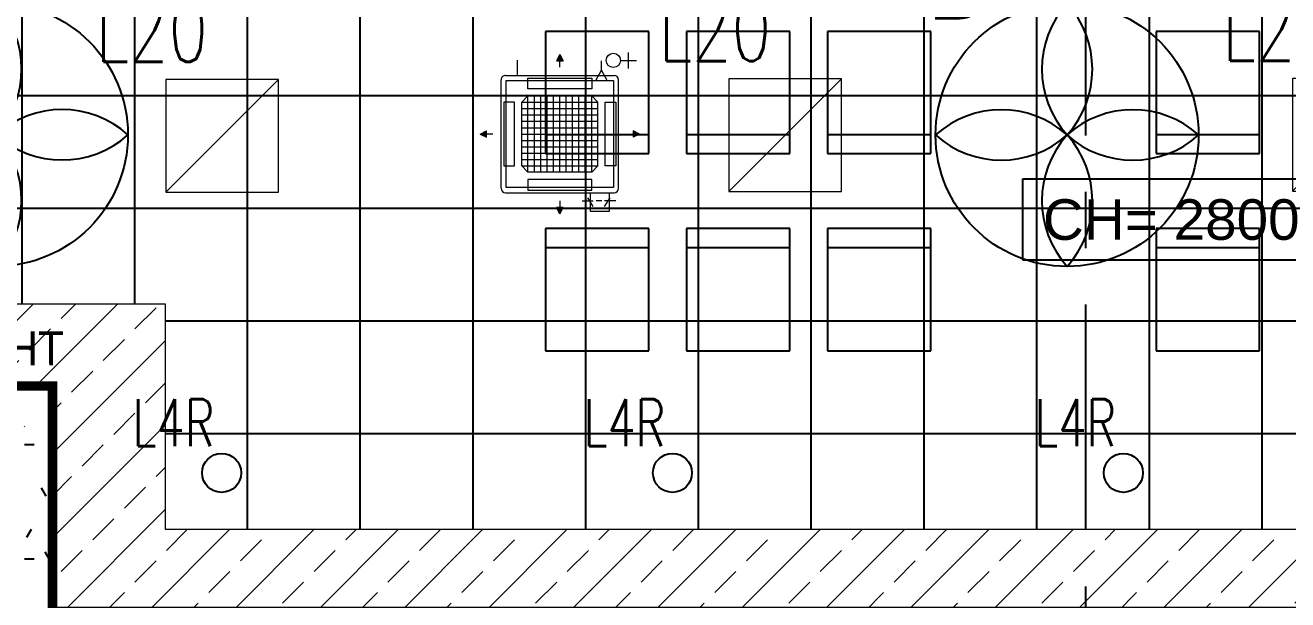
# Model space of a CAD drawing. Header units: millimetres. Extents: x -92759 to 184353, y -15225 to 86714.
# Drawn here: x 59656 to 66376, y 18328 to 21386 of the extents above; entities that cross this region are included whole.
import ezdxf

# ---------------------------------------------------------------- set-up
doc = ezdxf.new("R2010")
doc.units = ezdxf.units.MM
doc.linetypes.add('HIDDEN', pattern=[0.375, 0.25, -0.125])
doc.linetypes.add('IDA - Grid Line', pattern=[2100, 1200, -300, 300, -300])
for name, color, linetype in [('0-1', 9, 'Continuous'), ('A-_WALL----_H-1', 9, 'Continuous'), ('A-_WALLPRTN_E', 8, 'Continuous'), ('A-PATT-CONC', 8, 'Continuous'), ('E-_LIGT----_E-', 3, 'Continuous'), ('E-FAN----E', 1, 'Continuous'), ('E-legend', 1, 'Continuous'), ('E-LIGHT----E', 1, 'Continuous'), ('HF Text', 7, 'Continuous'), ('M-_SANIFIXR_E', 9, 'Continuous'), ('M-ACMV_FCU', 5, 'Continuous'), ('PDF_M-_ACON----_E-N', 7, 'Continuous')]:
    doc.layers.add(name, color=color, linetype=linetype)
for name, color, linetype, lineweight in [('A--', 134, '500-1-RP', 25), ('HFI 9MM FPB', 94, 'Continuous', 5), ('M-ACMV_CDP', 190, 'DRAIN_PIPE', 25), ('M-ACMV_FCU-1', 86, 'Continuous', 9), ('M-ACMV_FCU-2', 86, 'Continuous', 9), ('M-ACMV_PWR', 1, 'REFRIGERANT', 25), ('M-ACMV_REF_PIPE', 134, '500-1-RP', 25), ('M-ACMV_VCD', 7, 'Continuous', 25)]:
    doc.layers.add(name, color=color, linetype=linetype, lineweight=lineweight)
doc.layers.add('A-_DETA----_E-6', color=7, linetype='Continuous', true_color=0x969696)
doc.layers.add('S-_ANOTGRID_E-1', color=9, linetype='IDA - Grid Line', true_color=0x808080)
doc.styles.add('Arial', font='arial.ttf')
doc.styles.add('Arial_4', font='arial.ttf', dxfattribs={"height": 1.8})
doc.styles.add('Simplex', font='simplex_.ttf', dxfattribs={"width": 0.7, "height": 450})
doc.styles.get("Standard").update_dxf_attribs({"font": 'arial.ttf'})
doc.linetypes.add('500-1-RP', pattern='A,0.75,-0.5,0.75,-0.5,0.75,-0.5,0.75,-1.7,["RP",Standard,S=1,R=0,X=-1,Y=-0.5],-1.7', length=7.9)
doc.linetypes.add('DRAIN_PIPE', pattern='A,0.5,-0.2,["D",Standard,S=0.1,R=0,X=-0.1,Y=-0.05],-0.25', length=0.95)
doc.linetypes.add('REFRIGERANT', pattern='A,15,-5.08,["R",Standard,S=2.54,R=0,X=-2.54,Y=-1.27],-5.08', length=25.16)
pattern_1 = [(0, (-11670.95, 40338.29), (609.6, 152.4), [50.292, -406.908, 50.292, -406.908, -2438.4]), (0, (-11670.95, 40338.29), (609.6, 152.4), [-914.4, 50.292, -864.108, 50.292, -406.908, -1066.8]), (0, (-11670.95, 40338.29), (609.6, 152.4), [-2286, 50.292, -254.508, 50.292, -711.708]), (120, (-11442.35, 40414.49), (-436.78227, 451.7291), [50.292, -406.908, 50.292, -406.908, -2438.4]), (120, (-11442.35, 40414.49), (-436.78227, 451.7291), [-914.4, 50.292, -864.108, 50.292, -406.908, -1066.8]), (120, (-11442.35, 40414.49), (-436.78227, 451.7291), [-2286, 50.292, -254.508, 50.292, -711.708]), (240, (-11366.15, 40719.29), (-172.81773, -604.1291), [50.292, -406.908, 50.292, -406.908, -2438.4]), (240, (-11366.15, 40719.29), (-172.81773, -604.1291), [-914.4, 50.292, -864.108, 50.292, -406.908, -1066.8]), (240, (-11366.15, 40719.29), (-172.81773, -604.1291), [-2286, 50.292, -254.508, 50.292, -711.708])]

# ---------------------------------------------------------------- blocks, each defined once
blk = doc.blocks.new('1599_FURN_RHH_BLK8 _NEW__2ND STY_dwg-10261561-BLK8_RHH_2ND STOREY PLAN')
at = {"layer": 'A-_DETA----_E-6'}
for p, q in [((-27324.8, -57987.6), (-27874.8, -57987.6)), ((-27874.8, -57987.6), (-27874.8, -58637.6)), ((-27324.8, -58637.6), (-27324.8, -57987.6)), ((-26574.8, -57987.6), (-27124.8, -57987.6)), ((-27124.8, -57987.6), (-27124.8, -58637.6)), ((-26574.8, -58637.6), (-26574.8, -57987.6)), ((-25824.8, -57987.6), (-26374.8, -57987.6)), ((-26374.8, -57987.6), (-26374.8, -58637.6)), ((-25824.8, -58637.6), (-25824.8, -57987.6)), ((-24074.8, -57987.6), (-24624.8, -57987.6)), ((-24624.8, -57987.6), (-24624.8, -58637.6)), ((-24074.8, -58637.6), (-24074.8, -57987.6)), ((-27324.8, -58537.6), (-27874.8, -58537.6)), ((-26574.8, -58537.6), (-27124.8, -58537.6)), ((-25824.8, -58537.6), (-26374.8, -58537.6)), ((-24074.8, -58537.6), (-24624.8, -58537.6)), ((-27874.8, -58637.6), (-27324.8, -58637.6)), ((-27124.8, -58637.6), (-26574.8, -58637.6)), ((-26374.8, -58637.6), (-25824.8, -58637.6)), ((-24624.8, -58637.6), (-24074.8, -58637.6)), ((-27874.8, -59037.6), (-27874.8, -59687.6)), ((-27324.8, -59037.6), (-27874.8, -59037.6)), ((-27324.8, -59687.6), (-27324.8, -59037.6)), ((-27124.8, -59037.6), (-27124.8, -59687.6)), ((-26574.8, -59037.6), (-27124.8, -59037.6)), ((-26574.8, -59687.6), (-26574.8, -59037.6)), ((-26374.8, -59037.6), (-26374.8, -59687.6)), ((-25824.8, -59037.6), (-26374.8, -59037.6)), ((-25824.8, -59687.6), (-25824.8, -59037.6)), ((-24624.8, -59037.6), (-24624.8, -59687.6)), ((-24074.8, -59037.6), (-24624.8, -59037.6)), ((-24074.8, -59687.6), (-24074.8, -59037.6)), ((-27874.8, -59137.6), (-27324.8, -59137.6)), ((-27124.8, -59137.6), (-26574.8, -59137.6)), ((-26374.8, -59137.6), (-25824.8, -59137.6)), ((-24624.8, -59137.6), (-24074.8, -59137.6)), ((-27874.8, -59687.6), (-27324.8, -59687.6)), ((-27124.8, -59687.6), (-26574.8, -59687.6)), ((-26374.8, -59687.6), (-25824.8, -59687.6)), ((-24624.8, -59687.6), (-24074.8, -59687.6))]:
    blk.add_line(p, q, dxfattribs=at)
blk = doc.blocks.new('A$C3019c3af')
at = {"layer": 'A-_WALL----_H-1'}
h = blk.add_hatch(dxfattribs=at)
h.set_pattern_fill('FP_8', color=256, style=0, pattern_type=2)
h.set_pattern_definition(pattern_1)
h.paths.add_polyline_path([(-27700, -13425), (-26175, -13425), (-26175, -13275), (-27700, -13275), (-27700, -13350)])
h.paths.add_polyline_path([(-22900, -13425), (-22900, -13275), (-24575, -13275), (-24575, -13425), (-23050, -13425)])
h = blk.add_hatch(dxfattribs=at)
h.set_pattern_fill('FP_8', color=256, style=0, pattern_type=2)
h.set_pattern_definition(pattern_1)
h.paths.add_polyline_path([(-22900, -18825), (-22900, -13425), (-23050, -13425), (-23050, -18825)])
at = {"layer": 'A-_DETA----_E-6'}
for p, q in [((-19725, -11387.5), (-20275, -11387.5)), ((-20275, -11387.5), (-20275, -12037.5)), ((-19725, -12037.5), (-19725, -11387.5)), ((-18975, -11387.5), (-19525, -11387.5)), ((-19525, -11387.5), (-19525, -12037.5)), ((-18975, -12037.5), (-18975, -11387.5)), ((-18225, -11387.5), (-18775, -11387.5)), ((-18775, -11387.5), (-18775, -12037.5)), ((-18225, -12037.5), (-18225, -11387.5)), ((-16475, -11387.5), (-17025, -11387.5)), ((-17025, -11387.5), (-17025, -12037.5)), ((-16475, -12037.5), (-16475, -11387.5)), ((-19725, -11937.5), (-20275, -11937.5)), ((-18975, -11937.5), (-19525, -11937.5)), ((-18225, -11937.5), (-18775, -11937.5)), ((-16475, -11937.5), (-17025, -11937.5)), ((-20275, -12037.5), (-19725, -12037.5)), ((-19525, -12037.5), (-18975, -12037.5)), ((-18775, -12037.5), (-18225, -12037.5)), ((-17025, -12037.5), (-16475, -12037.5)), ((-20275, -12437.5), (-20275, -13087.5)), ((-19725, -12437.5), (-20275, -12437.5)), ((-19725, -13087.5), (-19725, -12437.5)), ((-19525, -12437.5), (-19525, -13087.5)), ((-18975, -12437.5), (-19525, -12437.5)), ((-18975, -13087.5), (-18975, -12437.5)), ((-18775, -12437.5), (-18775, -13087.5)), ((-18225, -12437.5), (-18775, -12437.5)), ((-18225, -13087.5), (-18225, -12437.5)), ((-17025, -12437.5), (-17025, -13087.5)), ((-16475, -12437.5), (-17025, -12437.5)), ((-16475, -13087.5), (-16475, -12437.5)), ((-20275, -12537.5), (-19725, -12537.5)), ((-19525, -12537.5), (-18975, -12537.5)), ((-18775, -12537.5), (-18225, -12537.5)), ((-17025, -12537.5), (-16475, -12537.5)), ((-20275, -13087.5), (-19725, -13087.5)), ((-19525, -13087.5), (-18975, -13087.5)), ((-18775, -13087.5), (-18225, -13087.5)), ((-17025, -13087.5), (-16475, -13087.5))]:
    blk.add_line(p, q, dxfattribs=at)
at = {"layer": 'A-_WALLPRTN_E'}
for p, q in [((-22900, -13275), (-24575, -13275)), ((-22900, -14475), (-22900, -13275))]:
    blk.add_line(p, q, dxfattribs=at)
at = {"layer": 'S-_ANOTGRID_E-1'}
blk.add_line((-17400, -20341.4), (-17400, 52351.8), dxfattribs=at)
at = {"layer": 'M-_SANIFIXR_E'}
blk.add_blockref('1599_FURN_RHH_BLK8 _NEW__2ND STY_dwg-10261561-BLK8_RHH_2ND STOREY PLAN', (7599.8, 46600.1), dxfattribs=at)
blk = doc.blocks.new('RCP_B8L2')
at = {"layer": 'A-PATT-CONC'}
h = blk.add_hatch(dxfattribs=at)
h.set_pattern_fill('ANSI37', color=256, scale=189, angle=45)
h.set_pattern_definition([(90, (-397018.07, -198014.8), (-600.075, 0), []), (180, (-397018.07, -198014.8), (-6e-14, -600.075), [])])
h.paths.add_polyline_path([(-397018.6, -198014.8), (-397018.1, -200414.8), (-392218.1, -200414.8), (-392218.6, -201614.8), (-380218.1, -201614.8), (-380218.1, -196814.8), (-378418.6, -196814.8), (-378418.6, -194411.1), (-385018.1, -194411.1), (-385018.1, -198014.8)])
at = {"layer": 'HFI 9MM FPB'}
h = blk.add_hatch(dxfattribs=at)
h.set_pattern_fill('ANSI33', color=256, scale=50)
h.set_pattern_definition([(45, (-381589.02, -647239), (-224.5064, 224.5064), []), (45, (-381364.5, -647239), (-224.5064, 224.5064), [158.75, -79.375])])
h.paths.add_polyline_path([(-397618.1, -197577.3), (-385268.1, -197577.3), (-385268.1, -194177.3), (-378029.8, -194177.3), (-378029.8, -197377.3), (-379618.1, -197377.3), (-379618.1, -196977.3), (-380218.1, -196977.3), (-380218.1, -197577.3), (-379543.1, -197577.3), (-379543.1, -202052.3), (-392818.3, -202052.3), (-392818.1, -200852.3), (-397618.1, -200852.3)])
h.paths.add_polyline_path([(-397018.1, -198014.8), (-397018.1, -200414.8), (-392218.1, -200414.8), (-392218.1, -201614.8), (-380218.1, -201614.8), (-380218.1, -196814.8), (-378418.1, -196814.8), (-378418.1, -194414.8), (-384948.8, -194414.8), (-385018.1, -198014.8)], flags=16)
blk.add_lwpolyline([(-397018.1, -198014.8), (-397018.1, -200414.8), (-392218.1, -200414.8), (-392218.1, -201614.8), (-380218.1, -201614.8), (-380218.1, -196814.8), (-378418.1, -196814.8), (-378418.1, -194414.8), (-385018.1, -194414.8), (-385018.1, -198014.8), (-397018.1, -198014.8)], dxfattribs=at)
at = {"layer": 'HF Text', "insert": (-387546, -199858.5), "char_height": 215.85, "width": 1353.585, "attachment_point": 1, "style": 'Arial_4', "bg_fill": 16, "box_fill_scale": 1.5, "bg_fill_color": 256, "bg_fill_transparency": 0}
blk.add_mtext('CH= 2800', dxfattribs=at)
blk = doc.blocks.new('L20')
at = {"layer": 'E-LIGHT----E', "lineweight": 5}
blk.add_line((-300, -300), (300, 300), dxfattribs=at)
blk.add_lwpolyline([(-300, -300), (300, -300), (300, 300), (-300, 300)], close=True, dxfattribs=at)
at = {"layer": 'E-LIGHT----E', "lineweight": 5, "style": 'Simplex', "width": 0.7}
blk.add_text('L20', height=350, dxfattribs=at).set_placement((-673.7, 394.3))
blk = doc.blocks.new('DC FAN')
at = {"layer": 'E-FAN----E', "color": 1}
blk.add_circle((-15.2, 10.5), 700, dxfattribs=at)
for centre, start, end in [((373.9, 360.5), 138.02826, 221.97174), ((-404.3, 360.5), 318.02826, 41.97174), ((-365.2, -378.6), 48.02826, 131.97174), ((334.8, -378.6), 48.02826, 131.97174), ((-365.2, 399.6), 228.02826, 311.97174), ((373.9, -339.5), 138.02826, 221.97174), ((-404.3, -339.5), 318.02826, 41.97174), ((334.8, 399.6), 228.02826, 311.97174)]:
    blk.add_arc(centre, 523.4, start, end, dxfattribs=at)
at = {"layer": 'E-FAN----E', "color": 1, "style": 'Arial'}
blk.add_text('D', height=342.1, dxfattribs=at).set_placement((-757.5, 624.8))
blk = doc.blocks.new('A$C020d881d')
at = {"layer": 'E-legend', "lineweight": 25}
blk.add_circle((818.7, 172), 103.8, dxfattribs=at)
at = {"layer": 'E-legend', "lineweight": 25, "style": 'Simplex', "width": 0.7}
blk.add_text('L4R', height=250, dxfattribs=at).set_placement((345.2, 314.3))
blk = doc.blocks.new('EL_B8_L2_R4')
at = {"color": 6, "linetype": 'HIDDEN', "ltscale": 20, "const_width": 50}
blk.add_lwpolyline([(-15340, -53200), (-22950, -53200), (-22950, -56600), (-35300, -56600), (-35300, -59875), (-30500, -59875), (-30500, -61075), (-17225, -61075), (-17225, -56400), (-15340, -56400), (-15340, -53200)], dxfattribs=at)
at = {"layer": 'E-_LIGT----_E-', "ltscale": 0.5}
for p in [(-30418.7, -60509.5), (-28018.7, -60509.5), (-25618.7, -60509.5)]:
    blk.add_blockref('A$C020d881d', p, dxfattribs=at)
at = {"layer": 'E-FAN----E', "color": 1, "linetype": 'Continuous'}
for p in [(-30783.5, -58548.3), (-25084.3, -58549.4)]:
    blk.add_blockref('DC FAN', p, dxfattribs=at)
at = {"layer": 'E-legend', "color": 0}
for p in [(-29597.6, -58544.2), (-26599.8, -58539.6), (-23599.2, -58538.2)]:
    blk.add_blockref('L20', p, dxfattribs=at)
at = {"color": 6, "linetype": 'HIDDEN', "ltscale": 40, "style": 'Arial', "width": 0.9}
blk.add_text('COVE LIGHT', height=180, rotation=0.06266, dxfattribs=at).set_placement((-31808.6, -59765.9))
blk = doc.blocks.new('A$C7208cd76')
at = {"layer": 'M-ACMV_FCU', "lineweight": 5}
h = blk.add_hatch(color=256, dxfattribs=at)
h.dxf.hatch_style = 1
h.paths.add_polyline_path([(0, 424.1), (-17, 390.2), (17, 390.2)])
h = blk.add_hatch(color=256, dxfattribs=at)
h.dxf.hatch_style = 1
h.paths.add_polyline_path([(-424.1, 0), (-390.2, -17), (-390.2, 17)])
h = blk.add_hatch(color=256, dxfattribs=at)
h.dxf.hatch_style = 1
h.paths.add_polyline_path([(424.1, 0), (390.2, 17), (390.2, -17)])
h = blk.add_hatch(color=256, dxfattribs=at)
h.dxf.hatch_style = 1
h.paths.add_polyline_path([(0, -424.1), (17, -390.2), (-17, -390.2)])
for p, q in [((0, 424.1), (-17, 390.2)), ((0, 424.1), (17, 390.2)), ((-17, 390.2), (17, 390.2)), ((0, 356.2), (0, 390.2)), ((-312.5, 288.8), (-312.5, -288.8)), ((288.8, 312.5), (-288.8, 312.5)), ((288.9, 312.6), (288.9, 312.6)), ((312.5, 288.8), (312.5, -288.8)), ((312.6, 288.9), (312.6, 288.9)), ((-202.6, 169.6), (-169.6, 202.6)), ((-169.6, 202.6), (169.6, 202.6)), ((-169.6, 202.6), (-169.6, -202.6)), ((-135.7, 202.6), (-135.7, -202.6)), ((-101.8, 202.6), (-101.8, -202.6)), ((-67.9, 202.6), (-67.9, -202.6)), ((-33.9, 202.6), (-33.9, -202.6)), ((0, 202.6), (0, -202.6)), ((33.9, 202.6), (33.9, -202.6)), ((67.9, 202.6), (67.9, -202.6)), ((101.8, 202.6), (101.8, -202.6)), ((135.7, 202.6), (135.7, -202.6)), ((169.6, 202.6), (202.6, 169.6)), ((169.6, 202.6), (169.6, -202.6)), ((-202.6, 169.6), (-202.6, -169.6)), ((202.6, 169.6), (-202.6, 169.6)), ((202.6, 135.7), (-202.6, 135.7)), ((202.6, 169.6), (202.6, -169.6)), ((202.6, 101.8), (-202.6, 101.8)), ((202.6, 67.9), (-202.6, 67.9)), ((-424.1, 0), (-390.2, 17)), ((-424.1, 0), (-390.2, -17)), ((-390.2, -17), (-390.2, 17)), ((-356.2, 0), (-390.2, 0)), ((202.6, 33.9), (-202.6, 33.9)), ((202.6, 0), (-202.6, 0)), ((356.2, 0), (390.2, 0)), ((390.2, 17), (390.2, -17)), ((424.1, 0), (390.2, 17)), ((424.1, 0), (390.2, -17)), ((202.6, -33.9), (-202.6, -33.9)), ((202.6, -67.9), (-202.6, -67.9)), ((202.6, -101.8), (-202.6, -101.8)), ((202.6, -135.7), (-202.6, -135.7)), ((-169.6, -202.6), (-202.6, -169.6)), ((202.6, -169.6), (-202.6, -169.6)), ((169.6, -202.6), (202.6, -169.6)), ((-169.6, -202.6), (169.6, -202.6)), ((288.8, -312.5), (-288.8, -312.5)), ((17, -390.2), (-17, -390.2)), ((0, -424.1), (-17, -390.2)), ((0, -356.2), (0, -390.2)), ((0, -424.1), (17, -390.2))]:
    blk.add_line(p, q, dxfattribs=at)
for points in [[(285, 285), (285, -285), (-285, -285), (-285, 285)], [(-169.6, 241.6), (169.6, 241.6), (169.6, 297.9), (-169.6, 297.9)], [(-241.6, 169.6), (-241.6, -169.6), (-297.9, -169.6), (-297.9, 169.6)], [(241.6, 169.6), (241.6, -169.6), (297.9, -169.6), (297.9, 169.6)], [(-169.6, -241.6), (169.6, -241.6), (169.6, -297.9), (-169.6, -297.9)]]:
    blk.add_lwpolyline(points, close=True, dxfattribs=at)
for centre, start, end in [((-288.8, 288.8), 90, 180), ((288.8, 288.8), 0, 90), ((-288.8, -288.8), 180, 270), ((288.8, -288.8), 270, 0)]:
    blk.add_arc(centre, 23.7, start, end, dxfattribs=at)
blk = doc.blocks.new('A$C49267d6b')
at = {"layer": 'PDF_M-_ACON----_E-N', "lineweight": 0}
for p, q in [((0, 127), (0, 76.2)), ((-25.4, 76.2), (12.7, 101.6)), ((0, 63.5), (0, 38.1)), ((-25.4, 25.4), (12.7, 0)), ((0, -25.4), (0, 25.4))]:
    blk.add_line(p, q, dxfattribs=at)
blk = doc.blocks.new('A$C81577ca4')
at = {"layer": 'A--', "lineweight": 0, "ltscale": 0.75}
for p, q in [((-36, -125), (-86, -125)), ((19, -95), (-36, -125)), ((19, -155), (-36, -125))]:
    blk.add_line(p, q, dxfattribs=at)
blk = doc.blocks.new('SSO')
at = {"layer": 'M-ACMV_PWR', "linetype": 'ByBlock', "lineweight": 5}
for p, q in [((1064770.3, 20778.3), (1064770.3, 20878.3)), ((1064820.3, 20828.3), (1064720.3, 20828.3))]:
    blk.add_line(p, q, dxfattribs=at)
blk.add_circle((1064770.3, 20733.6), 44.6, dxfattribs=at)
blk.add_circle((1064770.3, 20733.6), 44.6, dxfattribs=at)
blk = doc.blocks.new('FCU-2_mini cassette')
at = {"layer": 'M-ACMV_CDP', "lineweight": 5}
blk.add_line((240311.9, -39528.1), (240311.9, -39608.6), dxfattribs=at)
at = {"layer": 'M-ACMV_VCD', "lineweight": 5}
blk.add_lwpolyline([(239824.1, -38903.1), (239824.1, -38803.1), (239924.1, -38803.1), (239924.1, -38903.1)], close=True, dxfattribs=at)
at = {"layer": 'M-ACMV_FCU', "lineweight": 5}
blk.add_blockref('A$C7208cd76', (240087.3, -39215.6), dxfattribs=at)
at = {"layer": 'M-ACMV_PWR', "color": 1, "linetype": 'ByBlock', "lineweight": 5, "xscale": 0.8500000000000222, "yscale": 0.8500000000000222, "zscale": 0.8500000000000222, "rotation": 90}
blk.add_blockref('SSO', (257426.2, -944662.3), dxfattribs=at)
at = {"layer": 'M-ACMV_REF_PIPE', "lineweight": 5, "rotation": 90}
blk.add_blockref('A$C81577ca4', (239740.3, -39519.6), dxfattribs=at)
at = {"layer": 'M-ACMV_VCD', "lineweight": 5, "xscale": -1.181061443391948, "yscale": 1.181061443391948, "zscale": 1.181061443391948, "rotation": 90}
blk.add_blockref('A$C49267d6b', (239939.1, -38860.6), dxfattribs=at)
blk = doc.blocks.new('ACMV_B8_L2')
at = {"layer": 'M-ACMV_FCU-2', "rotation": 180}
blk.add_blockref('FCU-2_mini cassette', (363252.4, -124124.4), dxfattribs=at)

msp = doc.modelspace()

# ---------------------------------------------------------------- block references
at = {"layer": '0-1'}
msp.add_blockref('A$C3019c3af', (82701.1, 32741.2), dxfattribs=at)
at = {"layer": 'A-PATT-CONC'}
msp.add_blockref('RCP_B8L2', (452619.1, 220318.5), dxfattribs=at)
at = {"layer": 'E-legend', "color": 7}
msp.add_blockref('EL_B8_L2_R4', (90301.1, 79341.2), dxfattribs=at)
at = {"layer": 'M-ACMV_FCU-1'}
msp.add_blockref('ACMV_B8_L2', (-60663.6, 105715.9), dxfattribs=at)

doc.saveas('drawing.dxf')
